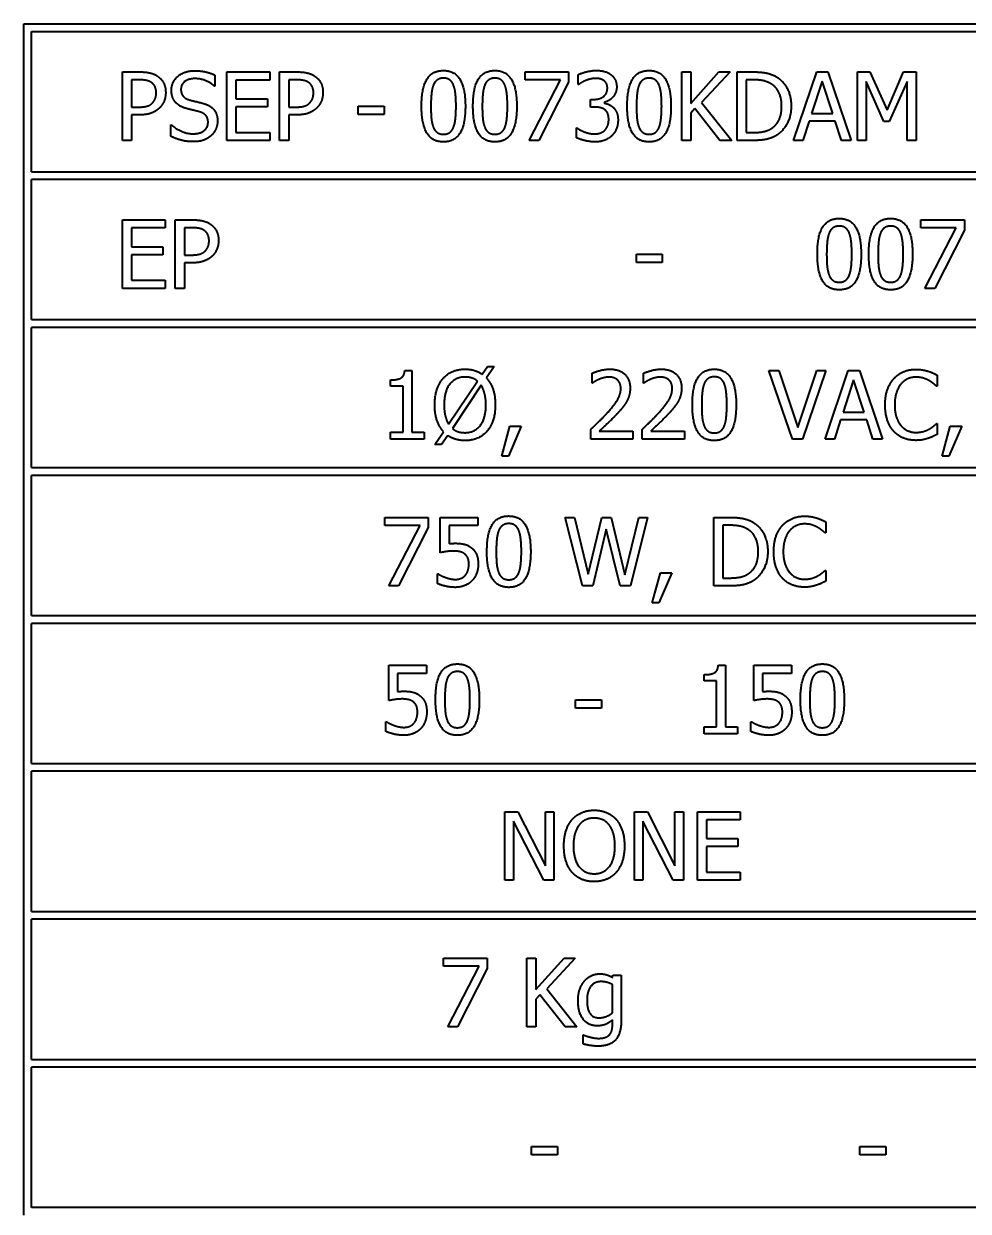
# Model space of a CAD drawing. Header units: millimetres. Extents: x 0 to 210, y 0 to 149.
# Drawn here: x 68.43 to 98.76, y 54.42 to 92.55 of the extents above; entities that cross this region are included whole.
import ezdxf

# ---------------------------------------------------------------- set-up
doc = ezdxf.new("R2010")
doc.units = ezdxf.units.MM
doc.header["$LTSCALE"] = 0.5
doc.layers.add('가시적인 것(ISO)', color=3, linetype='Continuous', lineweight=40)

msp = doc.modelspace()

# ---------------------------------------------------------------- linework, layer by layer
at = {"layer": '가시적인 것(ISO)'}
for p, q in [((68.4263, 92.5473), (150.4263, 92.5473)), ((68.4263, 54.2973), (68.4263, 92.5473)), ((68.6763, 87.7973), (68.6763, 92.2973)), ((68.6763, 92.2973), (150.1763, 92.2973)), ((71.594, 88.801), (71.594, 91.001)), ((71.594, 91.001), (72.1467, 91.001)), ((72.1289, 90.7478), (71.8864, 90.7478)), ((71.8864, 90.7478), (71.8864, 89.8706)), ((74.5642, 90.8976), (74.5642, 90.5481)), ((74.9475, 88.801), (74.9475, 91.001)), ((74.9475, 91.001), (76.3239, 91.001)), ((76.3239, 90.7407), (75.2399, 90.7407)), ((75.2399, 90.7407), (75.2399, 90.1381)), ((76.3239, 91.001), (76.3239, 90.7407)), ((76.6448, 88.801), (76.6448, 91.001)), ((76.6448, 91.001), (77.1974, 91.001)), ((77.1796, 90.7478), (76.9372, 90.7478)), ((76.9372, 90.7478), (76.9372, 89.8706)), ((84.5266, 91.001), (85.9226, 91.001)), ((84.5266, 90.7424), (84.5266, 91.001)), ((85.6623, 90.7424), (84.5266, 90.7424)), ((84.6568, 88.801), (85.6623, 90.7424)), ((85.9226, 91.001), (85.9226, 90.6711)), ((86.2346, 90.5998), (86.2346, 90.9118)), ((89.556, 88.801), (89.556, 91.001)), ((89.556, 91.001), (89.8483, 91.001)), ((89.8483, 89.9901), (90.7504, 91.001)), ((89.8483, 91.001), (89.8483, 89.9901)), ((91.107, 91.001), (90.196, 90.0186)), ((90.7504, 91.001), (91.107, 91.001)), ((91.3352, 91.001), (91.8362, 91.001)), ((91.3352, 88.801), (91.3352, 91.001)), ((91.8504, 90.7478), (91.6276, 90.7478)), ((91.6276, 90.7478), (91.6276, 89.0541)), ((93.1501, 88.801), (93.8918, 91.001)), ((93.8918, 91.001), (94.2519, 91.001)), ((94.2519, 91.001), (94.9936, 88.801)), ((95.2021, 88.801), (95.2021, 91.001)), ((95.2021, 91.001), (95.6015, 91.001)), ((95.6015, 91.001), (96.1506, 89.7762)), ((96.1506, 89.7762), (96.6819, 91.001)), ((96.6819, 91.001), (97.0884, 91.001)), ((97.0884, 91.001), (97.0884, 88.801)), ((74.5642, 90.5481), (74.5428, 90.5481)), ((85.9226, 90.6711), (84.9705, 88.801)), ((86.2524, 90.5998), (86.2346, 90.5998)), ((94.0647, 90.7014), (93.726, 89.6656)), ((94.4052, 89.6656), (94.0647, 90.7014)), ((95.4749, 90.6961), (95.4749, 88.801)), ((96.0436, 89.4071), (95.4749, 90.6961)), ((96.796, 90.6961), (96.2219, 89.4071)), ((96.796, 88.801), (96.796, 90.6961)), ((75.2399, 90.1381), (76.2508, 90.1381)), ((76.2508, 90.1381), (76.2508, 89.8778)), ((86.6232, 90.1167), (86.7213, 90.1167)), ((86.6232, 89.8724), (86.6232, 90.1167)), ((87.0618, 90.024), (87.0618, 90.0026)), ((90.196, 90.0186), (91.1605, 88.801)), ((71.8864, 89.8706), (72.0861, 89.8706)), ((71.8864, 89.6211), (71.8864, 88.801)), ((72.1342, 89.6211), (71.8864, 89.6211)), ((75.2399, 89.8778), (75.2399, 89.0612)), ((76.2508, 89.8778), (75.2399, 89.8778)), ((76.9372, 89.8706), (77.1368, 89.8706)), ((76.9372, 89.6211), (76.9372, 88.801)), ((77.185, 89.6211), (76.9372, 89.6211)), ((79.1692, 89.8974), (80.0018, 89.8974)), ((79.1692, 89.63), (79.1692, 89.8974)), ((80.0018, 89.63), (79.1692, 89.63)), ((80.0018, 89.8974), (80.0018, 89.63)), ((86.748, 89.8724), (86.6232, 89.8724)), ((89.9767, 89.8243), (89.8483, 89.6799)), ((89.8483, 89.6799), (89.8483, 88.801)), ((90.7808, 88.801), (89.9767, 89.8243)), ((93.726, 89.6656), (94.4052, 89.6656)), ((73.154, 89.3001), (73.1754, 89.3001)), ((73.154, 88.9329), (73.154, 89.3001)), ((93.6457, 89.416), (93.4461, 88.801)), ((94.4855, 89.416), (93.6457, 89.416)), ((94.6851, 88.801), (94.4855, 89.416)), ((96.2219, 89.4071), (96.0436, 89.4071)), ((75.2399, 89.0612), (76.3239, 89.0612)), ((76.3239, 89.0612), (76.3239, 88.801)), ((86.1739, 88.8901), (86.1739, 89.2021)), ((86.1739, 89.2021), (86.1953, 89.2021)), ((91.6276, 89.0541), (91.8504, 89.0541)), ((71.8864, 88.801), (71.594, 88.801)), ((76.3239, 88.801), (74.9475, 88.801)), ((76.9372, 88.801), (76.6448, 88.801)), ((84.9705, 88.801), (84.6568, 88.801)), ((89.8483, 88.801), (89.556, 88.801)), ((91.1605, 88.801), (90.7808, 88.801)), ((91.8415, 88.801), (91.3352, 88.801)), ((93.4461, 88.801), (93.1501, 88.801)), ((94.9936, 88.801), (94.6851, 88.801)), ((95.4749, 88.801), (95.2021, 88.801)), ((97.0884, 88.801), (96.796, 88.801)), ((68.6763, 87.7973), (150.1763, 87.7973)), ((68.6763, 83.0473), (68.6763, 87.5473)), ((150.1763, 87.5473), (68.6763, 87.5473)), ((71.594, 84.051), (71.594, 86.251)), ((71.594, 86.251), (72.9704, 86.251)), ((72.9704, 86.251), (72.9704, 85.9907)), ((73.2913, 84.051), (73.2913, 86.251)), ((73.2913, 86.251), (73.844, 86.251)), ((97.2363, 86.251), (98.6323, 86.251)), ((97.2363, 85.9924), (97.2363, 86.251)), ((98.6323, 86.251), (98.6323, 85.9211)), ((72.9704, 85.9907), (71.8864, 85.9907)), ((71.8864, 85.9907), (71.8864, 85.3881)), ((73.8261, 85.9978), (73.5837, 85.9978)), ((73.5837, 85.9978), (73.5837, 85.1206)), ((98.372, 85.9924), (97.2363, 85.9924)), ((97.3665, 84.051), (98.372, 85.9924)), ((98.6323, 85.9211), (97.6803, 84.051)), ((71.8864, 85.3881), (72.8973, 85.3881)), ((71.8864, 85.1278), (71.8864, 84.3112)), ((72.8973, 85.1278), (71.8864, 85.1278)), ((72.8973, 85.3881), (72.8973, 85.1278)), ((73.5837, 85.1206), (73.7833, 85.1206)), ((88.0994, 84.88), (88.0994, 85.1474)), ((88.0994, 85.1474), (88.932, 85.1474)), ((88.932, 85.1474), (88.932, 84.88)), ((73.8315, 84.8711), (73.5837, 84.8711)), ((73.5837, 84.8711), (73.5837, 84.051)), ((88.932, 84.88), (88.0994, 84.88)), ((71.8864, 84.3112), (72.9704, 84.3112)), ((72.9704, 84.3112), (72.9704, 84.051)), ((72.9704, 84.051), (71.594, 84.051)), ((73.5837, 84.051), (73.2913, 84.051)), ((97.6803, 84.051), (97.3665, 84.051)), ((68.6763, 83.0473), (150.1763, 83.0473)), ((68.6763, 78.2973), (68.6763, 82.7973)), ((150.1763, 82.7973), (68.6763, 82.7973)), ((80.6633, 81.4189), (80.8915, 81.4189)), ((80.8915, 81.4189), (80.8915, 79.4364)), ((83.1467, 81.2959), (83.3161, 81.5473)), ((83.5354, 81.5473), (83.2822, 81.1765)), ((83.3161, 81.5473), (83.5354, 81.5473)), ((86.6803, 81.0125), (86.6803, 81.3262)), ((88.3312, 81.0125), (88.3312, 81.3262)), ((93.1163, 79.2118), (92.3586, 81.4118)), ((92.3586, 81.4118), (92.6723, 81.4118)), ((92.6723, 81.4118), (93.2821, 79.5844)), ((93.2821, 79.5844), (93.8918, 81.4118)), ((94.1895, 81.4118), (93.4318, 79.2118)), ((93.8918, 81.4118), (94.1895, 81.4118)), ((94.1628, 79.2118), (94.9044, 81.4118)), ((94.9044, 81.4118), (95.2645, 81.4118)), ((95.2645, 81.4118), (96.0062, 79.2118)), ((97.7587, 81.2656), (97.7587, 80.9126)), ((80.2086, 80.9108), (80.2086, 81.1123)), ((80.608, 80.9108), (80.2086, 80.9108)), ((80.608, 79.4364), (80.608, 80.9108)), ((82.0717, 79.6914), (82.997, 81.0731)), ((83.1182, 80.9394), (82.1911, 79.5541)), ((86.6963, 81.0125), (86.6803, 81.0125)), ((88.3472, 81.0125), (88.3312, 81.0125)), ((95.0774, 81.1123), (94.7386, 80.0765)), ((95.4179, 80.0765), (95.0774, 81.1123)), ((97.7587, 80.9126), (97.7355, 80.9126)), ((94.7386, 80.0765), (95.4179, 80.0765)), ((94.6584, 79.8269), (94.4587, 79.2118)), ((95.4981, 79.8269), (94.6584, 79.8269)), ((95.6978, 79.2118), (95.4981, 79.8269)), ((97.7373, 79.711), (97.7587, 79.711)), ((97.7587, 79.711), (97.7587, 79.3616)), ((80.2086, 79.2118), (80.2086, 79.4364)), ((80.2086, 79.4364), (80.608, 79.4364)), ((80.8915, 79.4364), (81.2819, 79.4364)), ((81.2819, 79.4364), (81.2819, 79.2118)), ((81.6278, 79.0407), (81.9059, 79.4507)), ((82.0414, 79.3295), (81.8453, 79.0407)), ((83.7761, 78.6645), (84.0363, 79.6326)), ((84.4054, 79.6326), (83.9918, 78.6645)), ((84.0363, 79.6326), (84.4054, 79.6326)), ((86.6339, 79.2118), (86.6339, 79.5238)), ((86.9103, 79.4668), (87.9906, 79.4668)), ((87.9906, 79.4668), (87.9906, 79.2118)), ((88.2848, 79.2118), (88.2848, 79.5238)), ((88.5611, 79.4668), (89.6415, 79.4668)), ((89.6415, 79.4668), (89.6415, 79.2118)), ((97.9174, 78.6645), (98.1777, 79.6326)), ((98.5467, 79.6326), (98.1331, 78.6645)), ((98.1777, 79.6326), (98.5467, 79.6326)), ((81.2819, 79.2118), (80.2086, 79.2118)), ((81.8453, 79.0407), (81.6278, 79.0407)), ((87.9906, 79.2118), (86.6339, 79.2118)), ((89.6415, 79.2118), (88.2848, 79.2118)), ((93.4318, 79.2118), (93.1163, 79.2118)), ((94.4587, 79.2118), (94.1628, 79.2118)), ((96.0062, 79.2118), (95.6978, 79.2118)), ((83.9918, 78.6645), (83.7761, 78.6645)), ((98.1331, 78.6645), (97.9174, 78.6645)), ((68.6763, 78.2973), (150.1763, 78.2973)), ((68.6763, 73.5473), (68.6763, 78.0473)), ((150.1763, 78.0473), (68.6763, 78.0473)), ((80.0214, 76.4407), (80.0214, 76.6993)), ((80.0214, 76.6993), (81.4174, 76.6993)), ((81.4174, 76.6993), (81.4174, 76.3694)), ((81.8007, 75.5654), (81.8007, 76.6993)), ((81.8007, 76.6993), (83.0077, 76.6993)), ((83.0077, 76.6993), (83.0077, 76.4407)), ((86.3736, 74.4993), (85.812, 76.6993)), ((85.812, 76.6993), (86.1133, 76.6993)), ((86.1133, 76.6993), (86.5555, 74.8754)), ((86.5555, 74.8754), (86.994, 76.6993)), ((86.994, 76.6993), (87.2918, 76.6993)), ((87.2918, 76.6993), (87.7339, 74.854)), ((87.7339, 74.854), (88.1743, 76.6993)), ((88.4613, 76.6993), (87.9086, 74.4993)), ((88.1743, 76.6993), (88.4613, 76.6993)), ((90.5846, 76.6993), (91.0856, 76.6993)), ((90.5846, 74.4993), (90.5846, 76.6993)), ((81.1571, 76.4407), (80.0214, 76.4407)), ((80.1516, 74.4993), (81.1571, 76.4407)), ((81.4174, 76.3694), (80.4654, 74.4993)), ((83.0077, 76.4407), (82.0842, 76.4407)), ((82.0842, 76.4407), (82.0842, 75.8542)), ((87.1331, 76.3249), (86.6981, 74.4993)), ((87.5806, 74.4993), (87.1331, 76.3249)), ((91.0999, 76.4461), (90.877, 76.4461)), ((90.877, 76.4461), (90.877, 74.7524)), ((94.1806, 76.5531), (94.1806, 76.2001)), ((94.1806, 76.2001), (94.1574, 76.2001)), ((81.7098, 74.5777), (81.7098, 74.8897)), ((81.7098, 74.8897), (81.7312, 74.8897)), ((88.6093, 73.9519), (88.8696, 74.92)), ((89.2386, 74.92), (88.825, 73.9519)), ((88.8696, 74.92), (89.2386, 74.92)), ((90.877, 74.7524), (91.0999, 74.7524)), ((94.1592, 74.9984), (94.1806, 74.9984)), ((94.1806, 74.9984), (94.1806, 74.649)), ((80.4654, 74.4993), (80.1516, 74.4993)), ((86.6981, 74.4993), (86.3736, 74.4993)), ((87.9086, 74.4993), (87.5806, 74.4993)), ((91.091, 74.4993), (90.5846, 74.4993)), ((88.825, 73.9519), (88.6093, 73.9519)), ((68.6763, 73.5473), (150.1763, 73.5473)), ((68.6763, 68.7973), (68.6763, 73.2973)), ((150.1763, 73.2973), (68.6763, 73.2973)), ((80.1498, 70.8154), (80.1498, 71.9493)), ((80.1498, 71.9493), (81.3568, 71.9493)), ((81.3568, 71.6907), (80.4333, 71.6907)), ((80.4333, 71.6907), (80.4333, 71.1042)), ((81.3568, 71.9493), (81.3568, 71.6907)), ((90.7326, 71.9564), (90.9608, 71.9564)), ((90.9608, 71.9564), (90.9608, 69.9739)), ((91.8701, 70.8154), (91.8701, 71.9493)), ((91.8701, 71.9493), (93.077, 71.9493)), ((93.077, 71.6907), (92.1535, 71.6907)), ((92.1535, 71.6907), (92.1535, 71.1042)), ((93.077, 71.9493), (93.077, 71.6907)), ((90.278, 71.4483), (90.278, 71.6497)), ((90.6774, 71.4483), (90.278, 71.4483)), ((90.6774, 69.9739), (90.6774, 71.4483)), ((86.1454, 70.5783), (86.1454, 70.8457)), ((86.1454, 70.8457), (86.978, 70.8457)), ((86.978, 70.5783), (86.1454, 70.5783)), ((86.978, 70.8457), (86.978, 70.5783)), ((80.0589, 69.8277), (80.0589, 70.1397)), ((80.0589, 70.1397), (80.0803, 70.1397)), ((90.278, 69.7493), (90.278, 69.9739)), ((90.278, 69.9739), (90.6774, 69.9739)), ((90.9608, 69.9739), (91.3513, 69.9739)), ((91.3513, 69.9739), (91.3513, 69.7493)), ((91.7791, 69.8277), (91.7791, 70.1397)), ((91.7791, 70.1397), (91.8005, 70.1397)), ((91.3513, 69.7493), (90.278, 69.7493)), ((68.6763, 68.7973), (150.1763, 68.7973)), ((68.6763, 64.0473), (68.6763, 68.5473)), ((150.1763, 68.5473), (68.6763, 68.5473)), ((83.8777, 65.051), (83.8777, 67.251)), ((83.8777, 67.251), (84.2931, 67.251)), ((84.2931, 67.251), (85.1791, 65.5091)), ((85.1791, 65.5091), (85.1791, 67.251)), ((85.1791, 67.251), (85.4519, 67.251)), ((85.4519, 67.251), (85.4519, 65.051)), ((88.0388, 65.051), (88.0388, 67.251)), ((88.0388, 67.251), (88.4542, 67.251)), ((88.4542, 67.251), (89.3402, 65.5091)), ((89.3402, 65.5091), (89.3402, 67.251)), ((89.3402, 67.251), (89.613, 67.251)), ((89.613, 67.251), (89.613, 65.051)), ((90.0587, 65.051), (90.0587, 67.251)), ((90.0587, 67.251), (91.4351, 67.251)), ((91.4351, 67.251), (91.4351, 66.9907)), ((85.1239, 65.051), (84.1504, 66.9479)), ((84.1504, 66.9479), (84.1504, 65.051)), ((89.285, 65.051), (88.3116, 66.9479)), ((88.3116, 66.9479), (88.3116, 65.051)), ((91.4351, 66.9907), (90.3511, 66.9907)), ((90.3511, 66.9907), (90.3511, 66.3881)), ((90.3511, 66.3881), (91.362, 66.3881)), ((91.362, 66.3881), (91.362, 66.1278)), ((91.362, 66.1278), (90.3511, 66.1278)), ((90.3511, 66.1278), (90.3511, 65.3112)), ((90.3511, 65.3112), (91.4351, 65.3112)), ((91.4351, 65.3112), (91.4351, 65.051)), ((84.1504, 65.051), (83.8777, 65.051)), ((85.4519, 65.051), (85.1239, 65.051)), ((88.3116, 65.051), (88.0388, 65.051)), ((89.613, 65.051), (89.285, 65.051)), ((91.4351, 65.051), (90.0587, 65.051)), ((68.6763, 64.0473), (150.1763, 64.0473)), ((68.6763, 59.2973), (68.6763, 63.7973)), ((150.1763, 63.7973), (68.6763, 63.7973)), ((81.9112, 62.2888), (81.9112, 62.5473)), ((81.9112, 62.5473), (83.3072, 62.5473)), ((83.3072, 62.5473), (83.3072, 62.2175)), ((84.5837, 60.3473), (84.5837, 62.5473)), ((84.5837, 62.5473), (84.8761, 62.5473)), ((84.8761, 61.5364), (85.7782, 62.5473)), ((84.8761, 62.5473), (84.8761, 61.5364)), ((86.1347, 62.5473), (85.2237, 61.565)), ((85.7782, 62.5473), (86.1347, 62.5473)), ((83.0469, 62.2888), (81.9112, 62.2888)), ((82.0414, 60.3473), (83.0469, 62.2888)), ((83.3072, 62.2175), (82.3551, 60.3473)), ((87.3328, 61.9287), (87.3488, 61.9982)), ((87.3488, 61.9982), (87.6109, 61.9982)), ((87.6109, 61.9982), (87.6109, 60.5363)), ((85.2237, 61.565), (86.1882, 60.3473)), ((87.3328, 60.7948), (87.3328, 61.7023)), ((85.0044, 61.3706), (84.8761, 61.2262)), ((84.8761, 61.2262), (84.8761, 60.3473)), ((85.8085, 60.3473), (85.0044, 61.3706)), ((82.3551, 60.3473), (82.0414, 60.3473)), ((84.8761, 60.3473), (84.5837, 60.3473)), ((86.1882, 60.3473), (85.8085, 60.3473)), ((87.3328, 60.4222), (87.3328, 60.5666)), ((86.3861, 59.7946), (86.3861, 60.0835)), ((86.3861, 60.0835), (86.4004, 60.0835)), ((68.6763, 59.2973), (150.1763, 59.2973)), ((68.6763, 54.5473), (68.6763, 59.0473)), ((150.1763, 59.0473), (68.6763, 59.0473)), ((84.7334, 56.2299), (84.7334, 56.4973)), ((84.7334, 56.4973), (85.566, 56.4973)), ((85.566, 56.4973), (85.566, 56.2299)), ((95.2806, 56.2299), (95.2806, 56.4973)), ((95.2806, 56.4973), (96.1132, 56.4973)), ((96.1132, 56.4973), (96.1132, 56.2299)), ((85.566, 56.2299), (84.7334, 56.2299)), ((96.1132, 56.2299), (95.2806, 56.2299)), ((150.1763, 54.5473), (68.6763, 54.5473))]:
    msp.add_line(p, q, dxfattribs=at)
for points in [[(72.5211, 90.664), (72.4516, 90.7104), (72.2662, 90.7478), (72.1289, 90.7478)], [(72.1467, 91.001), (72.3428, 91.001), (72.6174, 90.9368), (72.7226, 90.8637)], [(72.7226, 90.8637), (72.8456, 90.7799), (72.9846, 90.5214), (72.9846, 90.3377)], [(73.1701, 90.4108), (73.1701, 90.6783), (73.5872, 91.0402), (73.9099, 91.0402)], [(73.9295, 90.787), (73.7263, 90.787), (73.4749, 90.5963), (73.4749, 90.4412)], [(73.9099, 91.0402), (74.0953, 91.0402), (74.4234, 90.9671), (74.5642, 90.8976)], [(74.5428, 90.5481), (74.4376, 90.6444), (74.1096, 90.787), (73.9295, 90.787)], [(77.5718, 90.664), (77.5023, 90.7104), (77.3169, 90.7478), (77.1796, 90.7478)], [(77.1974, 91.001), (77.3936, 91.001), (77.6681, 90.9368), (77.7733, 90.8637)], [(77.7733, 90.8637), (77.8963, 90.7799), (78.0354, 90.5214), (78.0354, 90.3377)], [(81.2017, 89.8992), (81.2017, 90.4946), (81.5457, 91.0455), (81.9059, 91.0455)], [(81.9059, 90.8013), (81.7829, 90.8013), (81.6242, 90.6854), (81.5778, 90.5695)], [(81.9059, 91.0455), (82.2678, 91.0455), (82.6083, 90.475), (82.6083, 89.901)], [(82.2286, 90.5731), (82.184, 90.6854), (82.0289, 90.8013), (81.9059, 90.8013)], [(82.8526, 89.8992), (82.8526, 90.4946), (83.1966, 91.0455), (83.5568, 91.0455)], [(83.5568, 90.8013), (83.4338, 90.8013), (83.2751, 90.6854), (83.2287, 90.5695)], [(83.5568, 91.0455), (83.9187, 91.0455), (84.2592, 90.475), (84.2592, 89.901)], [(83.8795, 90.5731), (83.8349, 90.6854), (83.6798, 90.8013), (83.5568, 90.8013)], [(86.2346, 90.9118), (86.3308, 90.9635), (86.6607, 91.0473), (86.8086, 91.0473)], [(86.7855, 90.7924), (86.7052, 90.7924), (86.5466, 90.7531), (86.4699, 90.7228)], [(87.0529, 90.7246), (86.9976, 90.7621), (86.8621, 90.7924), (86.7855, 90.7924)], [(86.8086, 91.0473), (86.9584, 91.0473), (87.1812, 90.9867), (87.2722, 90.9225)], [(87.2722, 90.9225), (87.3684, 90.853), (87.4683, 90.6515), (87.4683, 90.516)], [(87.8052, 89.8992), (87.8052, 90.4946), (88.1493, 91.0455), (88.5094, 91.0455)], [(88.5094, 90.8013), (88.3864, 90.8013), (88.2278, 90.6854), (88.1814, 90.5695)], [(88.5094, 91.0455), (88.8714, 91.0455), (89.2119, 90.475), (89.2119, 89.901)], [(88.8321, 90.5731), (88.7876, 90.6854), (88.6325, 90.8013), (88.5094, 90.8013)], [(91.8362, 91.001), (92.1464, 91.001), (92.4994, 90.9082), (92.6242, 90.8262)], [(92.4316, 90.6159), (92.314, 90.6854), (92.0483, 90.7478), (91.8504, 90.7478)], [(92.6242, 90.8262), (92.8363, 90.6854), (93.0699, 90.2201), (93.0699, 89.8992)], [(72.6798, 90.3288), (72.6798, 90.4429), (72.6013, 90.6105), (72.5211, 90.664)], [(73.3127, 90.0133), (73.2449, 90.0864), (73.1701, 90.2825), (73.1701, 90.4108)], [(73.4749, 90.4412), (73.4749, 90.3021), (73.6229, 90.1363), (73.762, 90.0988)], [(77.7305, 90.3288), (77.7305, 90.4429), (77.6521, 90.6105), (77.5718, 90.664)], [(81.5778, 90.5695), (81.5333, 90.4572), (81.5012, 90.1149), (81.5012, 89.8992)], [(82.3088, 89.901), (82.3088, 90.1274), (82.2731, 90.4608), (82.2286, 90.5731)], [(83.2287, 90.5695), (83.1842, 90.4572), (83.1521, 90.1149), (83.1521, 89.8992)], [(83.9597, 89.901), (83.9597, 90.1274), (83.924, 90.4608), (83.8795, 90.5731)], [(86.4699, 90.7228), (86.3986, 90.6925), (86.2934, 90.6283), (86.2524, 90.5998)], [(86.7213, 90.1167), (86.9192, 90.1167), (87.1688, 90.3057), (87.1688, 90.4857)], [(87.1688, 90.4857), (87.1688, 90.5695), (87.1046, 90.689), (87.0529, 90.7246)], [(87.4683, 90.516), (87.4683, 90.3342), (87.2294, 90.0596), (87.0618, 90.024)], [(88.1814, 90.5695), (88.1368, 90.4572), (88.1047, 90.1149), (88.1047, 89.8992)], [(88.9124, 89.901), (88.9124, 90.1274), (88.8767, 90.4608), (88.8321, 90.5731)], [(92.765, 89.9027), (92.765, 90.1559), (92.5974, 90.5142), (92.4316, 90.6159)], [(72.0861, 89.8706), (72.2644, 89.8706), (72.4837, 89.9277), (72.555, 90.0026)], [(72.555, 90.0026), (72.621, 90.0685), (72.6798, 90.2236), (72.6798, 90.3288)], [(72.9846, 90.3377), (72.9846, 90.1951), (72.883, 89.9384), (72.7921, 89.8493)], [(73.6764, 89.8189), (73.5623, 89.8493), (73.3822, 89.9402), (73.3127, 90.0133)], [(73.762, 90.0988), (73.8547, 90.0739), (74.1239, 90.0097), (74.213, 89.983)], [(74.213, 89.983), (74.4394, 89.9134), (74.6498, 89.6335), (74.6498, 89.4285)], [(77.1368, 89.8706), (77.3151, 89.8706), (77.5344, 89.9277), (77.6057, 90.0026)], [(77.6057, 90.0026), (77.6717, 90.0685), (77.7305, 90.2236), (77.7305, 90.3288)], [(78.0354, 90.3377), (78.0354, 90.1951), (77.9338, 89.9384), (77.8428, 89.8493)], [(87.0618, 90.0026), (87.1313, 89.9883), (87.29, 89.9241), (87.3577, 89.86)], [(72.7921, 89.8493), (72.678, 89.7369), (72.3696, 89.6211), (72.1342, 89.6211)], [(74.0739, 89.7191), (73.9723, 89.7476), (73.803, 89.7869), (73.6764, 89.8189)], [(74.3449, 89.3822), (74.3449, 89.5141), (74.2148, 89.6781), (74.0739, 89.7191)], [(77.8428, 89.8493), (77.7287, 89.7369), (77.4203, 89.6211), (77.185, 89.6211)], [(81.9059, 88.7546), (81.5422, 88.7546), (81.2017, 89.3198), (81.2017, 89.8992)], [(81.5012, 89.8992), (81.5012, 89.6674), (81.5297, 89.3572), (81.5761, 89.236)], [(82.6083, 89.901), (82.6083, 89.3091), (82.2642, 88.7546), (81.9059, 88.7546)], [(82.2304, 89.2306), (82.2731, 89.3394), (82.3088, 89.6745), (82.3088, 89.901)], [(83.5568, 88.7546), (83.1931, 88.7546), (82.8526, 89.3198), (82.8526, 89.8992)], [(83.1521, 89.8992), (83.1521, 89.6674), (83.1806, 89.3572), (83.2269, 89.236)], [(84.2592, 89.901), (84.2592, 89.3091), (83.9151, 88.7546), (83.5568, 88.7546)], [(83.8812, 89.2306), (83.924, 89.3394), (83.9597, 89.6745), (83.9597, 89.901)], [(87.0796, 89.794), (87.0172, 89.8386), (86.8479, 89.8724), (86.748, 89.8724)], [(87.2116, 89.4749), (87.2116, 89.5943), (87.142, 89.7494), (87.0796, 89.794)], [(87.3577, 89.86), (87.4255, 89.7976), (87.5111, 89.5979), (87.5111, 89.4535)], [(88.5094, 88.7546), (88.1457, 88.7546), (87.8052, 89.3198), (87.8052, 89.8992)], [(88.1047, 89.8992), (88.1047, 89.6674), (88.1333, 89.3572), (88.1796, 89.236)], [(89.2119, 89.901), (89.2119, 89.3091), (88.8678, 88.7546), (88.5094, 88.7546)], [(88.8339, 89.2306), (88.8767, 89.3394), (88.9124, 89.6745), (88.9124, 89.901)], [(92.4584, 89.2003), (92.6117, 89.3037), (92.765, 89.646), (92.765, 89.9027)], [(93.0699, 89.8992), (93.0699, 89.5979), (92.8257, 89.1129), (92.6206, 88.9775)], [(73.1754, 89.3001), (73.3198, 89.1647), (73.6853, 89.0149), (73.8547, 89.0149)], [(73.8547, 89.0149), (74.0971, 89.0149), (74.3449, 89.2164), (74.3449, 89.3822)], [(74.6498, 89.4285), (74.6498, 89.2984), (74.5446, 89.0488), (74.4501, 88.9614)], [(81.5761, 89.236), (81.6188, 89.1219), (81.7775, 88.9988), (81.9059, 88.9988)], [(81.9059, 88.9988), (82.0271, 88.9988), (82.1858, 89.1147), (82.2304, 89.2306)], [(83.2269, 89.236), (83.2697, 89.1219), (83.4284, 88.9988), (83.5568, 88.9988)], [(83.5568, 88.9988), (83.678, 88.9988), (83.8367, 89.1147), (83.8812, 89.2306)], [(87.0903, 89.1326), (87.1492, 89.1985), (87.2116, 89.3554), (87.2116, 89.4749)], [(87.5111, 89.4535), (87.5111, 89.3055), (87.4094, 89.0541), (87.3167, 88.9578)], [(88.1796, 89.236), (88.2224, 89.1219), (88.3811, 88.9988), (88.5094, 88.9988)], [(88.5094, 88.9988), (88.6307, 88.9988), (88.7893, 89.1147), (88.8339, 89.2306)], [(73.8761, 88.7617), (73.6372, 88.7617), (73.302, 88.8616), (73.154, 88.9329)], [(74.4501, 88.9614), (74.3449, 88.8651), (74.0775, 88.7617), (73.8761, 88.7617)], [(86.7748, 88.7546), (86.609, 88.7546), (86.2845, 88.8348), (86.1739, 88.8901)], [(86.1953, 89.2021), (86.288, 89.1343), (86.6018, 89.0095), (86.7569, 89.0095)], [(86.7569, 89.0095), (86.8479, 89.0095), (87.0297, 89.0666), (87.0903, 89.1326)], [(87.3167, 88.9578), (87.2205, 88.858), (86.9477, 88.7546), (86.7748, 88.7546)], [(92.6206, 88.9775), (92.453, 88.8723), (92.109, 88.801), (91.8415, 88.801)], [(91.8504, 89.0541), (92.0448, 89.0541), (92.3389, 89.1165), (92.4584, 89.2003)], [(73.844, 86.251), (74.0401, 86.251), (74.3146, 86.1868), (74.4198, 86.1137)], [(93.9114, 85.1492), (93.9114, 85.7446), (94.2555, 86.2955), (94.6156, 86.2955)], [(94.6156, 86.2955), (94.9775, 86.2955), (95.318, 85.725), (95.318, 85.151)], [(95.5623, 85.1492), (95.5623, 85.7446), (95.9064, 86.2955), (96.2665, 86.2955)], [(96.2665, 86.2955), (96.6284, 86.2955), (96.9689, 85.725), (96.9689, 85.151)], [(74.2184, 85.914), (74.1488, 85.9604), (73.9634, 85.9978), (73.8261, 85.9978)], [(74.377, 85.5788), (74.377, 85.6929), (74.2986, 85.8605), (74.2184, 85.914)], [(74.4198, 86.1137), (74.5428, 86.0299), (74.6819, 85.7714), (74.6819, 85.5877)], [(94.2876, 85.8195), (94.243, 85.7072), (94.2109, 85.3649), (94.2109, 85.1492)], [(94.6156, 86.0513), (94.4926, 86.0513), (94.3339, 85.9354), (94.2876, 85.8195)], [(94.9383, 85.8231), (94.8937, 85.9354), (94.7386, 86.0513), (94.6156, 86.0513)], [(95.0185, 85.151), (95.0185, 85.3774), (94.9829, 85.7108), (94.9383, 85.8231)], [(95.9385, 85.8195), (95.8939, 85.7072), (95.8618, 85.3649), (95.8618, 85.1492)], [(96.2665, 86.0513), (96.1435, 86.0513), (95.9848, 85.9354), (95.9385, 85.8195)], [(96.5892, 85.8231), (96.5446, 85.9354), (96.3895, 86.0513), (96.2665, 86.0513)], [(96.6694, 85.151), (96.6694, 85.3774), (96.6338, 85.7108), (96.5892, 85.8231)], [(74.2522, 85.2526), (74.3182, 85.3185), (74.377, 85.4736), (74.377, 85.5788)], [(74.6819, 85.5877), (74.6819, 85.4451), (74.5803, 85.1884), (74.4893, 85.0993)], [(73.7833, 85.1206), (73.9616, 85.1206), (74.1809, 85.1777), (74.2522, 85.2526)], [(74.4893, 85.0993), (74.3752, 84.9869), (74.0668, 84.8711), (73.8315, 84.8711)], [(94.6156, 84.0046), (94.2519, 84.0046), (93.9114, 84.5698), (93.9114, 85.1492)], [(94.2109, 85.1492), (94.2109, 84.9174), (94.2394, 84.6072), (94.2858, 84.486)], [(95.318, 85.151), (95.318, 84.5591), (94.9739, 84.0046), (94.6156, 84.0046)], [(94.9401, 84.4806), (94.9829, 84.5894), (95.0185, 84.9245), (95.0185, 85.151)], [(96.2665, 84.0046), (95.9028, 84.0046), (95.5623, 84.5698), (95.5623, 85.1492)], [(95.8618, 85.1492), (95.8618, 84.9174), (95.8903, 84.6072), (95.9367, 84.486)], [(96.9689, 85.151), (96.9689, 84.5591), (96.6248, 84.0046), (96.2665, 84.0046)], [(96.591, 84.4806), (96.6338, 84.5894), (96.6694, 84.9245), (96.6694, 85.151)], [(94.2858, 84.486), (94.3286, 84.3719), (94.4872, 84.2488), (94.6156, 84.2488)], [(94.6156, 84.2488), (94.7368, 84.2488), (94.8955, 84.3647), (94.9401, 84.4806)], [(95.9367, 84.486), (95.9795, 84.3719), (96.1381, 84.2488), (96.2665, 84.2488)], [(96.2665, 84.2488), (96.3877, 84.2488), (96.5464, 84.3647), (96.591, 84.4806)], [(80.2086, 81.1123), (80.4351, 81.1123), (80.649, 81.2407), (80.6633, 81.4189)], [(81.6242, 80.3118), (81.6242, 80.8556), (82.1573, 81.4582), (82.5958, 81.4582)], [(82.5958, 81.4582), (82.7652, 81.4582), (83.0291, 81.3762), (83.1467, 81.2959)], [(86.6803, 81.3262), (86.7712, 81.3708), (87.0974, 81.4582), (87.2436, 81.4582)], [(87.2436, 81.4582), (87.5521, 81.4582), (87.8997, 81.1319), (87.8997, 80.8538)], [(88.3312, 81.3262), (88.4221, 81.3708), (88.7483, 81.4582), (88.8945, 81.4582)], [(88.8945, 81.4582), (89.203, 81.4582), (89.5506, 81.1319), (89.5506, 80.8538)], [(89.8983, 80.31), (89.8983, 80.9055), (90.2423, 81.4564), (90.6025, 81.4564)], [(90.6025, 81.2121), (90.4795, 81.2121), (90.3208, 81.0963), (90.2744, 80.9804)], [(90.6025, 81.4564), (90.9644, 81.4564), (91.3049, 80.8859), (91.3049, 80.3118)], [(90.9252, 80.9839), (90.8806, 81.0963), (90.7255, 81.2121), (90.6025, 81.2121)], [(96.3645, 81.148), (96.4965, 81.2959), (96.8566, 81.451), (97.0795, 81.451)], [(97.0795, 81.451), (97.19, 81.451), (97.3843, 81.4189), (97.4663, 81.394)], [(97.4663, 81.394), (97.5376, 81.3708), (97.6856, 81.3048), (97.7587, 81.2656)], [(82.5976, 81.205), (82.291, 81.205), (81.9255, 80.7504), (81.9255, 80.3118)], [(82.997, 81.0731), (82.9203, 81.139), (82.7188, 81.205), (82.5976, 81.205)], [(83.268, 80.3118), (83.268, 80.5151), (83.1859, 80.8342), (83.1182, 80.9394)], [(83.2822, 81.1765), (83.4177, 81.0303), (83.5692, 80.606), (83.5692, 80.3118)], [(86.9103, 81.1337), (86.8479, 81.1087), (86.732, 81.0374), (86.6963, 81.0125)], [(87.2222, 81.2032), (87.1438, 81.2032), (86.9833, 81.164), (86.9103, 81.1337)], [(87.1652, 80.0533), (87.4166, 80.3296), (87.6002, 80.6612), (87.6002, 80.8377)], [(87.4915, 81.1141), (87.4398, 81.1587), (87.3043, 81.2032), (87.2222, 81.2032)], [(87.6002, 80.8377), (87.6002, 80.9305), (87.5432, 81.0695), (87.4915, 81.1141)], [(87.8997, 80.8538), (87.8997, 80.7236), (87.8391, 80.5061), (87.7856, 80.4134)], [(88.5611, 81.1337), (88.4987, 81.1087), (88.3829, 81.0374), (88.3472, 81.0125)], [(88.8731, 81.2032), (88.7947, 81.2032), (88.6342, 81.164), (88.5611, 81.1337)], [(88.8161, 80.0533), (89.0675, 80.3296), (89.2511, 80.6612), (89.2511, 80.8377)], [(89.1423, 81.1141), (89.0906, 81.1587), (88.9551, 81.2032), (88.8731, 81.2032)], [(89.2511, 80.8377), (89.2511, 80.9305), (89.194, 81.0695), (89.1423, 81.1141)], [(89.5506, 80.8538), (89.5506, 80.7236), (89.49, 80.5061), (89.4365, 80.4134)], [(90.2744, 80.9804), (90.2299, 80.8681), (90.1978, 80.5258), (90.1978, 80.31)], [(91.0054, 80.3118), (91.0054, 80.5382), (90.9697, 80.8716), (90.9252, 80.9839)], [(96.09, 80.31), (96.09, 80.5864), (96.2308, 80.9964), (96.3645, 81.148)], [(96.591, 80.975), (96.4983, 80.8627), (96.3949, 80.5222), (96.3949, 80.31)], [(97.0777, 81.2014), (96.9368, 81.2014), (96.6855, 81.0856), (96.591, 80.975)], [(97.4877, 81.0963), (97.4039, 81.1426), (97.206, 81.2014), (97.0777, 81.2014)], [(97.7355, 80.9126), (97.6963, 80.9483), (97.5751, 81.0481), (97.4877, 81.0963)], [(81.9059, 79.4507), (81.7739, 79.5969), (81.6242, 80.0283), (81.6242, 80.3118)], [(81.9255, 80.3118), (81.9255, 80.1121), (82.0021, 79.8019), (82.0717, 79.6914)], [(83.5692, 80.3118), (83.5692, 79.7663), (83.038, 79.1655), (82.5958, 79.1655)], [(82.5976, 79.4186), (82.9025, 79.4186), (83.268, 79.8786), (83.268, 80.3118)], [(87.7856, 80.4134), (87.7321, 80.3172), (87.577, 80.1282), (87.4915, 80.0373)], [(89.4365, 80.4134), (89.383, 80.3172), (89.2279, 80.1282), (89.1423, 80.0373)], [(90.6025, 79.1655), (90.2388, 79.1655), (89.8983, 79.7306), (89.8983, 80.31)], [(90.1978, 80.31), (90.1978, 80.0783), (90.2263, 79.7681), (90.2727, 79.6468)], [(91.3049, 80.3118), (91.3049, 79.7199), (90.9608, 79.1655), (90.6025, 79.1655)], [(90.9269, 79.6415), (90.9697, 79.7502), (91.0054, 80.0854), (91.0054, 80.3118)], [(96.3663, 79.4614), (96.2344, 79.604), (96.09, 80.0319), (96.09, 80.31)], [(96.3949, 80.31), (96.3949, 80.0836), (96.5036, 79.7574), (96.5981, 79.645)], [(86.6339, 79.5238), (86.7801, 79.6611), (87.0404, 79.916), (87.1652, 80.0533)], [(87.4915, 80.0373), (87.3524, 79.8857), (87.0119, 79.5612), (86.9103, 79.4668)], [(88.2848, 79.5238), (88.431, 79.6611), (88.6913, 79.916), (88.8161, 80.0533)], [(89.1423, 80.0373), (89.0033, 79.8857), (88.6628, 79.5612), (88.5611, 79.4668)], [(97.5038, 79.5345), (97.584, 79.5809), (97.7034, 79.6771), (97.7373, 79.711)], [(82.5958, 79.1655), (82.4336, 79.1655), (82.1537, 79.251), (82.0414, 79.3295)], [(82.1911, 79.5541), (82.2749, 79.4864), (82.4639, 79.4186), (82.5976, 79.4186)], [(90.2727, 79.6468), (90.3154, 79.5327), (90.4741, 79.4097), (90.6025, 79.4097)], [(90.6025, 79.4097), (90.7237, 79.4097), (90.8824, 79.5256), (90.9269, 79.6415)], [(97.0741, 79.1726), (96.8602, 79.1726), (96.4983, 79.317), (96.3663, 79.4614)], [(96.5981, 79.645), (96.6908, 79.5363), (96.9386, 79.4258), (97.0777, 79.4258)], [(97.0777, 79.4258), (97.2043, 79.4258), (97.42, 79.4882), (97.5038, 79.5345)], [(97.7587, 79.3616), (97.6856, 79.3277), (97.5573, 79.2653), (97.4663, 79.2368)], [(97.4663, 79.2368), (97.3701, 79.2047), (97.206, 79.1726), (97.0741, 79.1726)], [(83.3, 75.5975), (83.3, 76.1929), (83.6441, 76.7438), (84.0043, 76.7438)], [(84.0043, 76.7438), (84.3662, 76.7438), (84.7067, 76.1733), (84.7067, 75.5993)], [(91.0856, 76.6993), (91.3958, 76.6993), (91.7488, 76.6065), (91.8736, 76.5245)], [(92.7864, 76.4354), (92.9184, 76.5834), (93.2785, 76.7385), (93.5013, 76.7385)], [(93.5013, 76.7385), (93.6119, 76.7385), (93.8062, 76.7064), (93.8882, 76.6814)], [(93.8882, 76.6814), (93.9595, 76.6582), (94.1075, 76.5923), (94.1806, 76.5531)], [(83.6762, 76.2678), (83.6316, 76.1555), (83.5996, 75.8132), (83.5996, 75.5975)], [(84.0043, 76.4996), (83.8812, 76.4996), (83.7226, 76.3837), (83.6762, 76.2678)], [(84.3269, 76.2714), (84.2824, 76.3837), (84.1273, 76.4996), (84.0043, 76.4996)], [(84.4072, 75.5993), (84.4072, 75.8257), (84.3715, 76.1591), (84.3269, 76.2714)], [(91.6811, 76.3142), (91.5634, 76.3837), (91.2978, 76.4461), (91.0999, 76.4461)], [(92.0145, 75.601), (92.0145, 75.8542), (91.8469, 76.2125), (91.6811, 76.3142)], [(91.8736, 76.5245), (92.0858, 76.3837), (92.3193, 75.9184), (92.3193, 75.5975)], [(92.5119, 75.5975), (92.5119, 75.8738), (92.6527, 76.2839), (92.7864, 76.4354)], [(93.0128, 76.2625), (92.9201, 76.1501), (92.8167, 75.8096), (92.8167, 75.5975)], [(93.4996, 76.4889), (93.3587, 76.4889), (93.1073, 76.373), (93.0128, 76.2625)], [(93.9096, 76.3837), (93.8258, 76.43), (93.6279, 76.4889), (93.4996, 76.4889)], [(94.1574, 76.2001), (94.1182, 76.2357), (93.997, 76.3356), (93.9096, 76.3837)], [(82.2357, 75.6189), (82.1145, 75.6189), (81.8738, 75.5814), (81.8007, 75.5654)], [(82.0842, 75.8542), (82.1376, 75.8613), (82.241, 75.8667), (82.2838, 75.8667)], [(82.5958, 75.5172), (82.5334, 75.5725), (82.348, 75.6189), (82.2357, 75.6189)], [(82.2838, 75.8667), (82.4532, 75.8667), (82.6868, 75.8114), (82.7937, 75.7294)], [(82.7206, 75.1999), (82.7206, 75.3176), (82.6564, 75.4673), (82.5958, 75.5172)], [(82.7937, 75.7294), (82.9025, 75.6474), (83.0201, 75.3978), (83.0201, 75.1981)], [(84.0043, 74.4529), (83.6406, 74.4529), (83.3, 75.0181), (83.3, 75.5975)], [(83.5996, 75.5975), (83.5996, 75.3657), (83.6281, 75.0555), (83.6744, 74.9343)], [(84.7067, 75.5993), (84.7067, 75.0074), (84.3626, 74.4529), (84.0043, 74.4529)], [(84.3287, 74.9289), (84.3715, 75.0377), (84.4072, 75.3728), (84.4072, 75.5993)], [(91.7078, 74.8986), (91.8611, 75.002), (92.0145, 75.3443), (92.0145, 75.601)], [(92.3193, 75.5975), (92.3193, 75.2962), (92.0751, 74.8112), (91.8701, 74.6758)], [(92.7882, 74.7488), (92.6563, 74.8915), (92.5119, 75.3194), (92.5119, 75.5975)], [(92.8167, 75.5975), (92.8167, 75.3711), (92.9255, 75.0448), (93.02, 74.9325)], [(82.6083, 74.8416), (82.6636, 74.9075), (82.7206, 75.0822), (82.7206, 75.1999)], [(83.0201, 75.1981), (83.0201, 75.0394), (82.9185, 74.7685), (82.8258, 74.6686)], [(81.7312, 74.8897), (81.765, 74.8647), (81.8916, 74.8006), (81.9683, 74.772)], [(81.9683, 74.772), (82.0556, 74.7417), (82.2, 74.7078), (82.291, 74.7078)], [(82.291, 74.7078), (82.3801, 74.7078), (82.5477, 74.772), (82.6083, 74.8416)], [(83.6744, 74.9343), (83.7172, 74.8202), (83.8759, 74.6971), (84.0043, 74.6971)], [(84.0043, 74.6971), (84.1255, 74.6971), (84.2842, 74.813), (84.3287, 74.9289)], [(91.0999, 74.7524), (91.2942, 74.7524), (91.5884, 74.8148), (91.7078, 74.8986)], [(93.496, 74.46), (93.2821, 74.46), (92.9201, 74.6044), (92.7882, 74.7488)], [(93.02, 74.9325), (93.1127, 74.8237), (93.3605, 74.7132), (93.4996, 74.7132)], [(93.4996, 74.7132), (93.6261, 74.7132), (93.8419, 74.7756), (93.9257, 74.8219)], [(93.9257, 74.8219), (94.0059, 74.8683), (94.1253, 74.9646), (94.1592, 74.9984)], [(82.2856, 74.4529), (82.1287, 74.4529), (81.8221, 74.5224), (81.7098, 74.5777)], [(82.8258, 74.6686), (82.7331, 74.5688), (82.4568, 74.4529), (82.2856, 74.4529)], [(91.8701, 74.6758), (91.7025, 74.5706), (91.3584, 74.4993), (91.091, 74.4993)], [(93.8882, 74.5242), (93.7919, 74.4921), (93.6279, 74.46), (93.496, 74.46)], [(94.1806, 74.649), (94.1075, 74.6151), (93.9791, 74.5527), (93.8882, 74.5242)], [(81.6492, 70.8475), (81.6492, 71.4429), (81.9932, 71.9938), (82.3534, 71.9938)], [(82.3534, 71.7496), (82.2304, 71.7496), (82.0717, 71.6337), (82.0253, 71.5178)], [(82.3534, 71.9938), (82.7153, 71.9938), (83.0558, 71.4233), (83.0558, 70.8493)], [(82.6761, 71.5214), (82.6315, 71.6337), (82.4764, 71.7496), (82.3534, 71.7496)], [(90.278, 71.6497), (90.5044, 71.6497), (90.7184, 71.7781), (90.7326, 71.9564)], [(93.3694, 70.8475), (93.3694, 71.4429), (93.7135, 71.9938), (94.0736, 71.9938)], [(94.0736, 71.7496), (93.9506, 71.7496), (93.7919, 71.6337), (93.7456, 71.5178)], [(94.0736, 71.9938), (94.4355, 71.9938), (94.7761, 71.4233), (94.7761, 70.8493)], [(94.3963, 71.5214), (94.3517, 71.6337), (94.1966, 71.7496), (94.0736, 71.7496)], [(82.0253, 71.5178), (81.9808, 71.4055), (81.9487, 71.0632), (81.9487, 70.8475)], [(82.7563, 70.8493), (82.7563, 71.0757), (82.7206, 71.4091), (82.6761, 71.5214)], [(93.7456, 71.5178), (93.701, 71.4055), (93.6689, 71.0632), (93.6689, 70.8475)], [(94.4765, 70.8493), (94.4765, 71.0757), (94.4409, 71.4091), (94.3963, 71.5214)], [(80.4333, 71.1042), (80.4868, 71.1113), (80.5902, 71.1167), (80.6329, 71.1167)], [(80.6329, 71.1167), (80.8023, 71.1167), (81.0359, 71.0614), (81.1428, 70.9794)], [(81.1428, 70.9794), (81.2516, 70.8974), (81.3692, 70.6478), (81.3692, 70.4481)], [(92.1535, 71.1042), (92.207, 71.1113), (92.3104, 71.1167), (92.3532, 71.1167)], [(92.3532, 71.1167), (92.5226, 71.1167), (92.7561, 71.0614), (92.8631, 70.9794)], [(92.8631, 70.9794), (92.9718, 70.8974), (93.0895, 70.6478), (93.0895, 70.4481)], [(80.5848, 70.8689), (80.4636, 70.8689), (80.2229, 70.8314), (80.1498, 70.8154)], [(80.9449, 70.7672), (80.8825, 70.8225), (80.6971, 70.8689), (80.5848, 70.8689)], [(81.0697, 70.4499), (81.0697, 70.5676), (81.0056, 70.7173), (80.9449, 70.7672)], [(82.3534, 69.7029), (81.9897, 69.7029), (81.6492, 70.2681), (81.6492, 70.8475)], [(81.9487, 70.8475), (81.9487, 70.6157), (81.9772, 70.3055), (82.0235, 70.1843)], [(83.0558, 70.8493), (83.0558, 70.2574), (82.7117, 69.7029), (82.3534, 69.7029)], [(82.6778, 70.1789), (82.7206, 70.2877), (82.7563, 70.6228), (82.7563, 70.8493)], [(92.3051, 70.8689), (92.1838, 70.8689), (91.9432, 70.8314), (91.8701, 70.8154)], [(92.6652, 70.7672), (92.6028, 70.8225), (92.4174, 70.8689), (92.3051, 70.8689)], [(92.79, 70.4499), (92.79, 70.5676), (92.7258, 70.7173), (92.6652, 70.7672)], [(94.0736, 69.7029), (93.7099, 69.7029), (93.3694, 70.2681), (93.3694, 70.8475)], [(93.6689, 70.8475), (93.6689, 70.6157), (93.6974, 70.3055), (93.7438, 70.1843)], [(94.7761, 70.8493), (94.7761, 70.2574), (94.432, 69.7029), (94.0736, 69.7029)], [(94.3981, 70.1789), (94.4409, 70.2877), (94.4765, 70.6228), (94.4765, 70.8493)], [(80.9574, 70.0916), (81.0127, 70.1575), (81.0697, 70.3322), (81.0697, 70.4499)], [(81.3692, 70.4481), (81.3692, 70.2894), (81.2676, 70.0185), (81.1749, 69.9186)], [(82.0235, 70.1843), (82.0663, 70.0702), (82.225, 69.9471), (82.3534, 69.9471)], [(82.3534, 69.9471), (82.4746, 69.9471), (82.6333, 70.063), (82.6778, 70.1789)], [(92.6777, 70.0916), (92.7329, 70.1575), (92.79, 70.3322), (92.79, 70.4499)], [(93.0895, 70.4481), (93.0895, 70.2894), (92.9879, 70.0185), (92.8952, 69.9186)], [(93.7438, 70.1843), (93.7866, 70.0702), (93.9453, 69.9471), (94.0736, 69.9471)], [(94.0736, 69.9471), (94.1949, 69.9471), (94.3535, 70.063), (94.3981, 70.1789)], [(80.6347, 69.7029), (80.4778, 69.7029), (80.1712, 69.7724), (80.0589, 69.8277)], [(80.0803, 70.1397), (80.1141, 70.1147), (80.2407, 70.0506), (80.3174, 70.022)], [(80.3174, 70.022), (80.4047, 69.9917), (80.5492, 69.9578), (80.6401, 69.9578)], [(81.1749, 69.9186), (81.0822, 69.8188), (80.8059, 69.7029), (80.6347, 69.7029)], [(80.6401, 69.9578), (80.7292, 69.9578), (80.8968, 70.022), (80.9574, 70.0916)], [(92.355, 69.7029), (92.1981, 69.7029), (91.8915, 69.7724), (91.7791, 69.8277)], [(91.8005, 70.1397), (91.8344, 70.1147), (91.961, 70.0506), (92.0376, 70.022)], [(92.0376, 70.022), (92.125, 69.9917), (92.2694, 69.9578), (92.3603, 69.9578)], [(92.8952, 69.9186), (92.8025, 69.8188), (92.5261, 69.7029), (92.355, 69.7029)], [(92.3603, 69.9578), (92.4495, 69.9578), (92.6171, 70.022), (92.6777, 70.0916)], [(86.0367, 66.9996), (86.165, 67.1458), (86.5234, 67.2973), (86.7445, 67.2973)], [(86.7445, 67.2973), (86.9691, 67.2973), (87.3292, 67.1404), (87.454, 66.9996)], [(85.7728, 66.151), (85.7728, 66.4273), (85.9101, 66.848), (86.0367, 66.9996)], [(86.2577, 66.8159), (86.1704, 66.7036), (86.0777, 66.3649), (86.0777, 66.151)], [(86.7462, 67.0441), (86.5876, 67.0441), (86.3487, 66.9336), (86.2577, 66.8159)], [(87.2329, 66.8159), (87.1456, 66.93), (86.8996, 67.0441), (86.7462, 67.0441)], [(87.413, 66.151), (87.413, 66.3685), (87.3185, 66.7054), (87.2329, 66.8159)], [(87.454, 66.9996), (87.5788, 66.8534), (87.7179, 66.4255), (87.7179, 66.151)], [(86.0349, 65.3041), (85.9083, 65.4503), (85.7728, 65.88), (85.7728, 66.151)], [(86.0777, 66.151), (86.0777, 65.7177), (86.4414, 65.2578), (86.7462, 65.2578)], [(86.7462, 65.2578), (87.0511, 65.2578), (87.413, 65.7177), (87.413, 66.151)], [(87.7179, 66.151), (87.7179, 65.8835), (87.5824, 65.4503), (87.454, 65.3041)], [(86.7445, 65.0046), (86.5216, 65.0046), (86.165, 65.1561), (86.0349, 65.3041)], [(87.454, 65.3041), (87.3185, 65.1508), (86.9602, 65.0046), (86.7445, 65.0046)], [(86.2274, 61.1888), (86.2274, 61.3938), (86.3433, 61.7112), (86.4396, 61.8235)], [(86.4396, 61.8235), (86.5323, 61.9287), (86.7872, 62.0446), (86.9227, 62.0446)], [(86.9673, 61.795), (86.7569, 61.795), (86.5145, 61.4847), (86.5145, 61.1941)], [(86.9227, 62.0446), (87.0511, 62.0446), (87.2383, 61.9839), (87.3328, 61.9287)], [(87.3328, 61.7023), (87.2294, 61.7522), (87.0547, 61.795), (86.9673, 61.795)], [(86.8425, 60.3758), (86.5608, 60.3758), (86.2274, 60.7948), (86.2274, 61.1888)], [(86.5145, 61.1941), (86.5145, 60.9196), (86.6981, 60.6326), (86.9049, 60.6326)], [(86.9049, 60.6326), (87.0137, 60.6326), (87.2419, 60.7181), (87.3328, 60.7948)], [(87.3328, 60.5666), (87.2205, 60.4685), (87.0047, 60.3758), (86.8425, 60.3758)], [(87.6109, 60.5363), (87.6109, 60.1155), (87.2454, 59.7233), (86.8692, 59.7233)], [(87.2472, 60.1013), (87.2953, 60.1619), (87.3328, 60.3206), (87.3328, 60.4222)], [(86.4004, 60.0835), (86.4289, 60.071), (86.5376, 60.0317), (86.6072, 60.0157)], [(86.6072, 60.0157), (86.6838, 59.9961), (86.814, 59.9729), (86.8906, 59.9729)], [(86.8906, 59.9729), (87.019, 59.9729), (87.1973, 60.0407), (87.2472, 60.1013)], [(86.8692, 59.7233), (86.748, 59.7233), (86.4949, 59.7625), (86.3861, 59.7946)]]:
    msp.add_open_spline(points, degree=2, dxfattribs=at)

doc.saveas('drawing.dxf')
